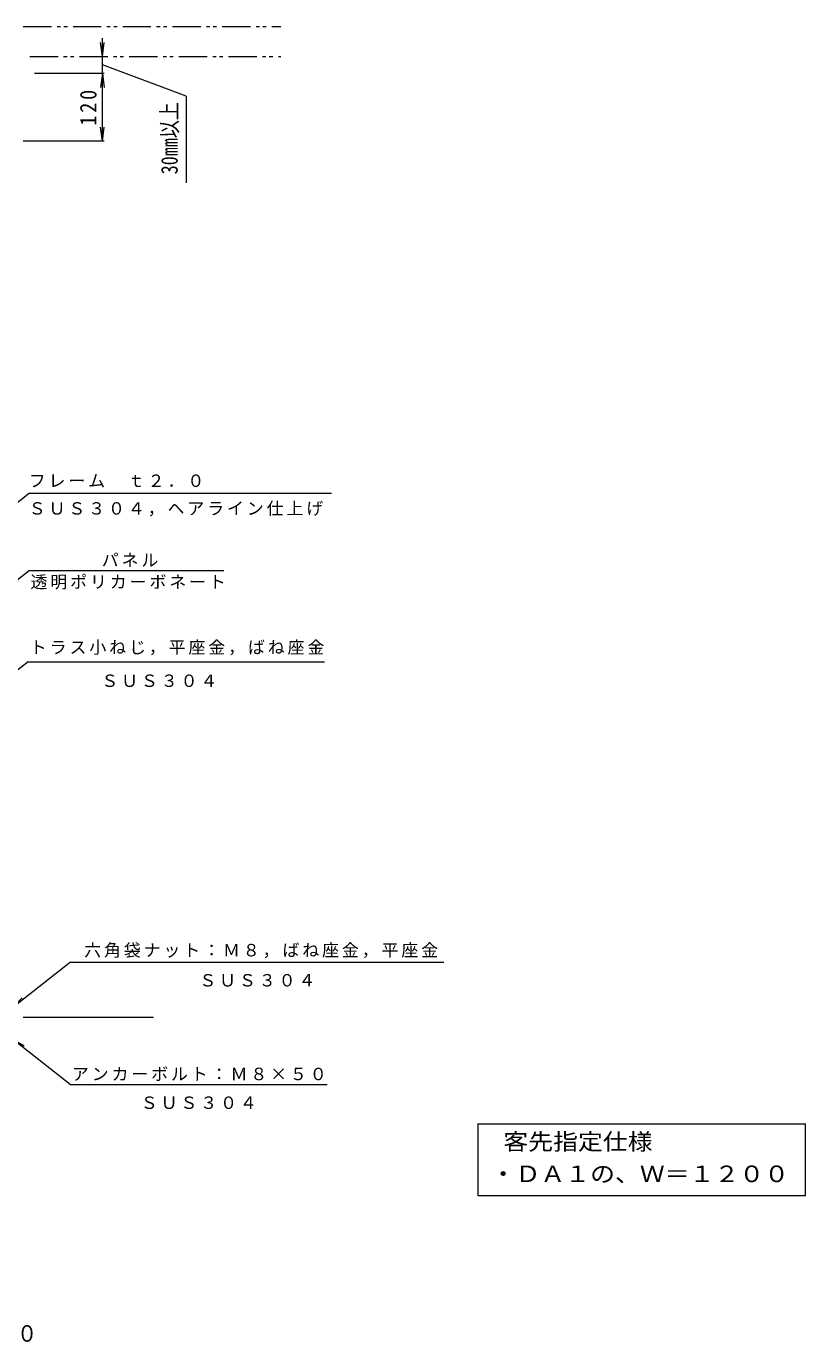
# Model space of a CAD drawing. Units: millimetres at full size, sheet at 1:10; details may follow other scales. Extents: x -1191 to 1708, y -1360 to 1054.
# Drawn here: x 329 to 1708, y -1360 to 973 of the extents above; entities that cross this region are included whole.
import ezdxf
from ezdxf.enums import TextEntityAlignment as Align

# ---------------------------------------------------------------- set-up
doc = ezdxf.new("R2010")
doc.units = ezdxf.units.MM
doc.header["$LTSCALE"] = 10
doc.linetypes.add('DOUBLE_CHAIN1', pattern=[8.8, 5, -1, 0.6, -0.6, 0.6, -1])
for name, color, linetype, lineweight in [('0-4_その他', 7, 'Continuous', 9), ('0-5_寸法', 2, 'Continuous', 9), ('0-C', 7, 'Continuous', 9)]:
    doc.layers.add(name, color=color, linetype=linetype, lineweight=lineweight)
doc.layers.add('F-0_F-0ﾚｲﾔ', color=2, linetype='Continuous')
doc.styles.add('ＭＳ ゴシック', font='')
doc.styles.get('ＭＳ ゴシック').set_extended_font_data('MS Gothic')

msp = doc.modelspace()

# ---------------------------------------------------------------- linework, layer by layer
at = {"layer": '0-4_その他'}
for p, q in [((463.24, 919.45), (459.98, 944.24)), ((463.24, 889.45), (463.24, 951.74)), ((463.24, 919.45), (466.51, 944.24)), ((466.24, 889.45), (343.24, 889.45)), ((463.24, 889.45), (459.98, 864.66)), ((463.24, 889.45), (466.51, 864.66)), ((463.24, 769.45), (463.24, 889.45)), ((463.24, 769.45), (459.98, 794.24)), ((463.24, 769.45), (466.51, 794.24)), ((466.24, 769.45), (323.24, 769.45))]:
    msp.add_line(p, q, dxfattribs=at)
at = {"layer": '0-5_寸法', "color": 7, "linetype": 'DOUBLE_CHAIN1'}
for p, q in [((323.24, 972.84), (779.1, 972.84)), ((334.65, 919.45), (779.1, 919.45))]:
    msp.add_line(p, q, dxfattribs=at)
at = {"layer": '0-5_寸法', "color": 7}
for p, q in [((611.57, 849.19), (463.24, 904.45)), ((611.57, 849.19), (611.57, 695.56)), ((334.45, 146.19), (279.59, 103.08)), ((334.45, 146.19), (868.68, 146.19)), ((334.45, 9.29), (231.59, -71.55)), ((334.45, 9.29), (677.91, 9.29)), ((331.75, -152.38), (228.89, -233.22)), ((331.75, -152.38), (856.6, -152.38)), ((406.85, -684.45), (1067.7, -684.45)), ((406.14, -900.75), (861.23, -900.75)), ((1127.99, -970.6), (1127.99, -1097.6)), ((1127.99, -970.6), (1707.99, -970.6))]:
    msp.add_line(p, q, dxfattribs=at)
for points in [[(406.85, -684.45), (303.99, -765.29), (321.46, -747.41)], [(406.14, -900.75), (303.28, -819.91), (324.78, -832.66)], [(1127.99, -1097.6), (1707.99, -1097.6), (1707.99, -970.6)]]:
    msp.add_lwpolyline(points, dxfattribs=at)
at = {"layer": '0-C'}
msp.add_line((323.24, -781.82), (553.83, -781.82), dxfattribs=at)

# ---------------------------------------------------------------- texts
at = {"layer": '0-4_その他', "color": 2, "style": 'ＭＳ ゴシック', "width": 0.8}
msp.add_text('30㎜以上', height=29.33, rotation=90, dxfattribs=at).set_placement((605.24, 710.88), align=Align.BOTTOM_LEFT)
at = {"layer": '0-4_その他', "color": 2, "insert": (453.24, 796.95), "char_height": 29.33, "attachment_point": 7, "rotation": 90, "style": 'ＭＳ ゴシック'}
msp.add_mtext('\\T1.27;\\W0.9;120', dxfattribs=at)
at = {"layer": '0-5_寸法', "style": 'ＭＳ ゴシック', "width": 1.1}
for s, p in [('客先指定仕様', (1172.99, -1025.6)), ('・ＤＡ１の、Ｗ＝１２００', (1150.49, -1082.6))]:
    msp.add_text(s, height=29.33, dxfattribs=at).set_placement(p, align=Align.BOTTOM_LEFT)
at = {"layer": '0-5_寸法', "color": 7, "char_height": 21.99, "attachment_point": 7, "style": 'ＭＳ ゴシック'}
for s, insert in [('\\T1.17;フレーム\u3000ｔ２．０', (332.81, 156.23)), ('\\T1.17;ＳＵＳ３０４，ヘアライン仕上げ', (332.81, 104.99)), ('\\T1.17;パネル', (461.93, 15.37)), ('\\T1.17;透明ポリカーボネート', (335.94, -24.54)), ('\\T1.17;トラス小ねじ，平座金，ばね座金', (334.84, -140.9)), ('\\T1.17;ＳＵＳ３０４', (461.29, -197.37)), ('\\T1.17;六角袋ナット：Ｍ８，ばね座金，平座金', (430.93, -677.25)), ('\\T1.17;ＳＵＳ３０４', (634.77, -727.76)), ('\\T1.17;アンカーボルト：Ｍ８×５０', (409.23, -894.58)), ('\\T1.17;ＳＵＳ３０４', (531.18, -944.59))]:
    msp.add_mtext(s, dxfattribs=dict(at, insert=insert))
at = {"layer": 'F-0_F-0ﾚｲﾔ', "style": 'ＭＳ ゴシック', "width": 0.9}
msp.add_text('自動ドアガード\u3000ステンレス製\u3000丸パイプタイプ\u3000ＤＡ１\u3000Ｗ＝１２００', height=29.33, dxfattribs=at).set_placement((-840.26, -1365.24), align=Align.BOTTOM_LEFT)

doc.saveas('drawing.dxf')
